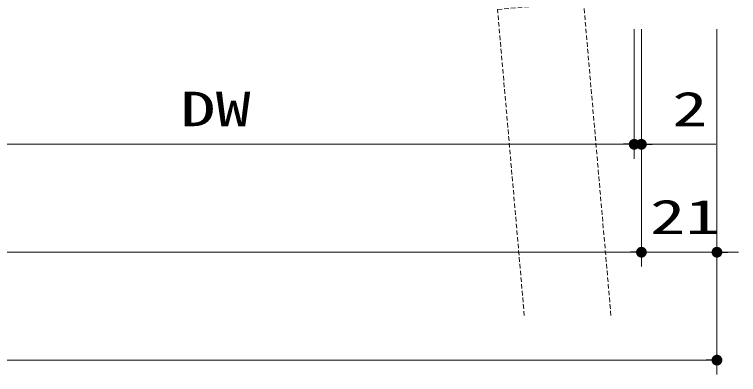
# Model space of a CAD drawing. Units: millimetres, scale not verified. Extents: x -1306 to 1306, y -607 to 607.
# Drawn here: x -523.4 to -322.1, y -441.5 to -341.4 of the extents above; entities that cross this region are included whole.
import ezdxf
from ezdxf.enums import TextEntityAlignment as Align

# ---------------------------------------------------------------- set-up
doc = ezdxf.new("R2010")
doc.units = ezdxf.units.MM
doc.header["$LTSCALE"] = 5
doc.header["$PDMODE"] = 32
doc.header["$PDSIZE"] = 2.5
doc.linetypes.add('USER2', pattern=[0.375, 0.25, -0.125])
for name, color, linetype, lineweight in [('1-1_寸法線', 3, 'Continuous', 13), ('1-4_DEFPOINTS', 7, 'Continuous', 5), ('1-5_0', 4, 'Continuous', 25), ('1-6_点線(黄)', 2, 'USER2', 15)]:
    doc.layers.add(name, color=color, linetype=linetype, lineweight=lineweight)
doc.styles.add('ＭＳ ゴシック', font='')
doc.styles.get('ＭＳ ゴシック').set_extended_font_data('MS Gothic')

# ---------------------------------------------------------------- blocks, each defined once
blk = doc.blocks.new('_DOT')
at = {"layer": '1-5_0', "color": 3}
blk.add_line((-2.5, 0), (-5, 0), dxfattribs=at)
for points in [[(0, 0), (-2.5, 0), (-2.48, 0.313)], [(0, 0), (-2.48, -0.313), (-2.5, 0)], [(0, 0), (-2.48, 0.313), (-2.421, 0.622)], [(0, 0), (-2.421, -0.622), (-2.48, -0.313)], [(0, 0), (-2.421, 0.622), (-2.324, 0.92)], [(0, 0), (-2.324, -0.92), (-2.421, -0.622)], [(0, 0), (-2.324, 0.92), (-2.191, 1.204)], [(0, 0), (-2.191, -1.204), (-2.324, -0.92)], [(0, 0), (-2.191, 1.204), (-2.023, 1.469)], [(0, 0), (-2.023, -1.469), (-2.191, -1.204)], [(0, 0), (-2.023, 1.469), (-1.822, 1.711)], [(0, 0), (-1.822, -1.711), (-2.023, -1.469)], [(0, 0), (-1.822, 1.711), (-1.594, 1.926)], [(0, 0), (-1.594, -1.926), (-1.822, -1.711)], [(0, 0), (-1.594, 1.926), (-1.34, 2.111)], [(0, 0), (-1.34, -2.111), (-1.594, -1.926)], [(0, 0), (-1.34, 2.111), (-1.064, 2.262)], [(0, 0), (-1.064, -2.262), (-1.34, -2.111)], [(0, 0), (-1.064, 2.262), (-0.773, 2.378)], [(0, 0), (-0.773, -2.378), (-1.064, -2.262)], [(0, 0), (-0.773, 2.378), (-0.468, 2.456)], [(0, 0), (-0.468, -2.456), (-0.773, -2.378)], [(0, 0), (-0.468, 2.456), (-0.157, 2.495)], [(0, 0), (-0.157, -2.495), (-0.468, -2.456)], [(0, 0), (-0.157, 2.495), (0.157, 2.495)], [(0, 0), (0.157, -2.495), (-0.157, -2.495)], [(0, 0), (0.157, 2.495), (0.468, 2.456)], [(0, 0), (0.468, 2.456), (0.773, 2.378)], [(0, 0), (0.773, 2.378), (1.064, 2.262)], [(0, 0), (1.064, 2.262), (1.34, 2.111)], [(0, 0), (1.34, 2.111), (1.594, 1.926)], [(0, 0), (1.594, 1.926), (1.822, 1.711)], [(0, 0), (1.822, 1.711), (2.023, 1.469)], [(0, 0), (2.023, 1.469), (2.191, 1.204)], [(0, 0), (2.191, 1.204), (2.324, 0.92)], [(0, 0), (2.324, 0.92), (2.421, 0.622)], [(0, 0), (2.421, 0.622), (2.48, 0.313)], [(0, 0), (2.48, 0.313), (2.5, 0)], [(0, 0), (0.468, -2.456), (0.157, -2.495)], [(0, 0), (0.773, -2.378), (0.468, -2.456)], [(0, 0), (1.064, -2.262), (0.773, -2.378)], [(0, 0), (1.34, -2.111), (1.064, -2.262)], [(0, 0), (1.594, -1.926), (1.34, -2.111)], [(0, 0), (1.822, -1.711), (1.594, -1.926)], [(0, 0), (2.023, -1.469), (1.822, -1.711)], [(0, 0), (2.191, -1.204), (2.023, -1.469)], [(0, 0), (2.324, -0.92), (2.191, -1.204)], [(0, 0), (2.421, -0.622), (2.324, -0.92)], [(0, 0), (2.48, -0.313), (2.421, -0.622)], [(0, 0), (2.5, 0), (2.48, -0.313)]]:
    blk.add_solid(points, dxfattribs=at)

msp = doc.modelspace()

# ---------------------------------------------------------------- linework, layer by layer
at = {"layer": '1-1_寸法線'}
for p, q in [((-351.113, -345.492), (-351.113, -381.492)), ((-351.113, -345.492), (-351.113, -381.492)), ((-349.113, -345.492), (-349.113, -411.492)), ((-349.113, -345.492), (-349.113, -411.492)), ((-349.113, -345.492), (-349.113, -381.492)), ((-328.113, -345.492), (-328.113, -411.492)), ((-328.113, -345.492), (-328.113, -441.492)), ((-578.114, -377.492), (-354.113, -377.492)), ((-354.113, -377.492), (-357.113, -377.492)), ((-351.113, -377.492), (-349.113, -377.492)), ((-346.113, -377.492), (-328.446, -377.492)), ((-813.115, -407.492), (-352.113, -407.492)), ((-352.113, -407.492), (-355.113, -407.492)), ((-349.113, -407.492), (-328.113, -407.492)), ((-325.113, -407.492), (-322.113, -407.492)), ((-834.115, -437.492), (-331.113, -437.492))]:
    msp.add_line(p, q, dxfattribs=at)
at = {"layer": '1-4_DEFPOINTS'}
for p in [(-351.113, -377.492), (-349.113, -377.492), (-349.113, -407.492), (-328.113, -407.492), (-328.113, -437.492)]:
    msp.add_point(p, dxfattribs=at)
at = {"layer": '1-6_点線(黄)'}
msp.add_lwpolyline([(-381.669, -425.083), (-389.113, -339.997), (-365.204, -337.905), (-357.577, -425.083)], dxfattribs=at)

# ---------------------------------------------------------------- block references
at = {"layer": '1-1_寸法線', "xscale": 0.6, "yscale": 0.6}
for p in [(-351.113, -377.492), (-351.113, -377.492), (-349.113, -407.492), (-349.113, -407.492), (-328.113, -437.492)]:
    msp.add_blockref('_DOT', p, dxfattribs=at)
at = {"layer": '1-1_寸法線', "xscale": 0.6, "yscale": 0.6, "rotation": 180}
for p in [(-349.113, -377.492), (-328.113, -407.492)]:
    msp.add_blockref('_DOT', p, dxfattribs=at)

# ---------------------------------------------------------------- texts
at = {"layer": '1-1_寸法線', "style": 'ＭＳ ゴシック', "width": 1.5}
for s, p in [('DW', (-477.304, -375.343)), ('2', (-340.542, -375.343)), ('21', (-346.708, -405.343))]:
    msp.add_text(s, height=9.604, dxfattribs=at).set_placement(p, align=Align.BOTTOM_LEFT)

doc.saveas('drawing.dxf')
